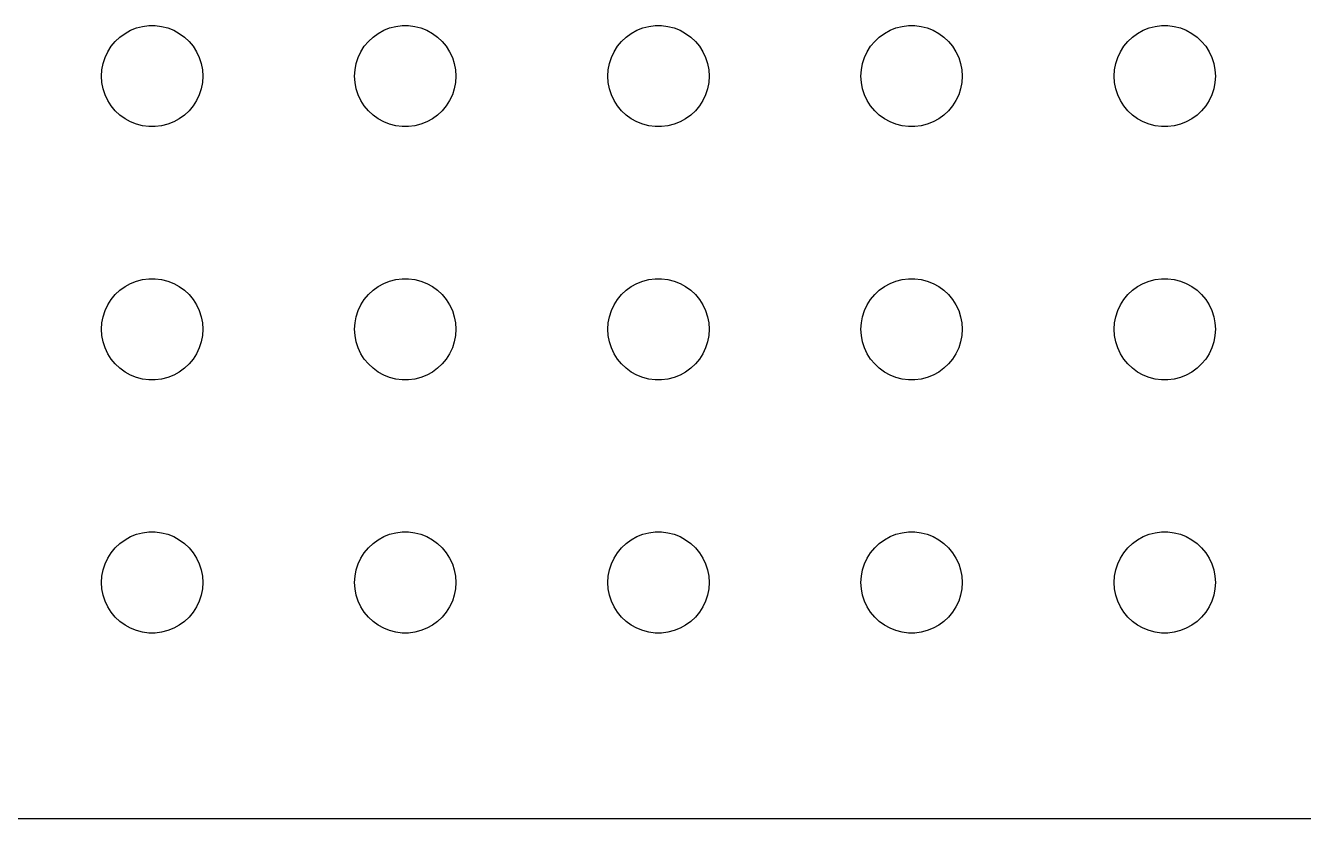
# Model space of a CAD drawing. Header units: metres. Extents: x -150 to 150, y -112 to 112.
# Drawn here: x -3.75 to 34.11, y -111.99 to -88.5 of the extents above; entities that cross this region are included whole.
import ezdxf

# ---------------------------------------------------------------- set-up
doc = ezdxf.new("R2010")
doc.units = ezdxf.units.M

msp = doc.modelspace()

# ---------------------------------------------------------------- linework, layer by layer
for p, q in [((-0.63866, -88.6428), (-0.46352, -88.5734)), ((-0.46352, -88.5734), (-0.28107, -88.5266)), ((-0.28107, -88.5266), (-0.09418, -88.503)), ((-0.09418, -88.503), (0.09418, -88.503)), ((0.09418, -88.503), (0.28107, -88.5266)), ((0.28107, -88.5266), (0.46352, -88.5734)), ((0.46352, -88.5734), (0.63866, -88.6428)), ((6.86133, -88.6428), (7.03647, -88.5734)), ((7.03647, -88.5734), (7.21892, -88.5266)), ((7.21892, -88.5266), (7.40581, -88.503)), ((7.40581, -88.503), (7.59418, -88.503)), ((7.59418, -88.503), (7.78107, -88.5266)), ((7.78107, -88.5266), (7.96352, -88.5734)), ((7.96352, -88.5734), (8.13866, -88.6428)), ((14.3613, -88.6428), (14.5365, -88.5734)), ((14.5365, -88.5734), (14.7189, -88.5266)), ((14.7189, -88.5266), (14.9058, -88.503)), ((14.9058, -88.503), (15.0942, -88.503)), ((15.0942, -88.503), (15.2811, -88.5266)), ((15.2811, -88.5266), (15.4635, -88.5734)), ((15.4635, -88.5734), (15.6387, -88.6428)), ((21.8613, -88.6428), (22.0365, -88.5734)), ((22.0365, -88.5734), (22.2189, -88.5266)), ((22.2189, -88.5266), (22.4058, -88.503)), ((22.4058, -88.503), (22.5942, -88.503)), ((22.5942, -88.503), (22.7811, -88.5266)), ((22.7811, -88.5266), (22.9635, -88.5734)), ((22.9635, -88.5734), (23.1387, -88.6428)), ((29.3613, -88.6428), (29.5365, -88.5734)), ((29.5365, -88.5734), (29.7189, -88.5266)), ((29.7189, -88.5266), (29.9058, -88.503)), ((29.9058, -88.503), (30.0942, -88.503)), ((30.0942, -88.503), (30.2811, -88.5266)), ((30.2811, -88.5266), (30.4635, -88.5734)), ((30.4635, -88.5734), (30.6387, -88.6428)), ((-1.09344, -88.9732), (-0.95613, -88.8442)), ((-0.95613, -88.8442), (-0.80373, -88.7335)), ((-0.80373, -88.7335), (-0.63866, -88.6428)), ((0.63866, -88.6428), (0.80373, -88.7335)), ((0.80373, -88.7335), (0.95613, -88.8442)), ((0.95613, -88.8442), (1.09344, -88.9732)), ((6.40654, -88.9732), (6.54385, -88.8442)), ((6.54385, -88.8442), (6.69626, -88.7335)), ((6.69626, -88.7335), (6.86133, -88.6428)), ((8.13866, -88.6428), (8.30373, -88.7335)), ((8.30373, -88.7335), (8.45613, -88.8442)), ((8.45613, -88.8442), (8.59344, -88.9732)), ((13.9065, -88.9732), (14.0439, -88.8442)), ((14.0439, -88.8442), (14.1963, -88.7335)), ((14.1963, -88.7335), (14.3613, -88.6428)), ((15.6387, -88.6428), (15.8037, -88.7335)), ((15.8037, -88.7335), (15.9561, -88.8442)), ((15.9561, -88.8442), (16.0934, -88.9732)), ((21.4065, -88.9732), (21.5439, -88.8442)), ((21.5439, -88.8442), (21.6963, -88.7335)), ((21.6963, -88.7335), (21.8613, -88.6428)), ((23.1387, -88.6428), (23.3037, -88.7335)), ((23.3037, -88.7335), (23.4561, -88.8442)), ((23.4561, -88.8442), (23.5934, -88.9732)), ((28.9065, -88.9732), (29.0439, -88.8442)), ((29.0439, -88.8442), (29.1963, -88.7335)), ((29.1963, -88.7335), (29.3613, -88.6428)), ((30.6387, -88.6428), (30.8037, -88.7335)), ((30.8037, -88.7335), (30.9561, -88.8442)), ((30.9561, -88.8442), (31.0934, -88.9732)), ((-1.39465, -89.4478), (-1.31445, -89.2774)), ((-1.31445, -89.2774), (-1.21352, -89.1183)), ((-1.21352, -89.1183), (-1.09344, -88.9732)), ((1.09344, -88.9732), (1.21352, -89.1183)), ((1.21352, -89.1183), (1.31445, -89.2774)), ((1.31445, -89.2774), (1.39465, -89.4478)), ((6.10533, -89.4478), (6.18553, -89.2774)), ((6.18553, -89.2774), (6.28647, -89.1183)), ((6.28647, -89.1183), (6.40654, -88.9732)), ((8.59344, -88.9732), (8.71352, -89.1183)), ((8.71352, -89.1183), (8.81445, -89.2774)), ((8.81445, -89.2774), (8.89465, -89.4478)), ((13.6053, -89.4478), (13.6855, -89.2774)), ((13.6855, -89.2774), (13.7865, -89.1183)), ((13.7865, -89.1183), (13.9065, -88.9732)), ((16.0934, -88.9732), (16.2135, -89.1183)), ((16.2135, -89.1183), (16.3145, -89.2774)), ((16.3145, -89.2774), (16.3947, -89.4478)), ((21.1053, -89.4478), (21.1855, -89.2774)), ((21.1855, -89.2774), (21.2865, -89.1183)), ((21.2865, -89.1183), (21.4065, -88.9732)), ((23.5934, -88.9732), (23.7135, -89.1183)), ((23.7135, -89.1183), (23.8145, -89.2774)), ((23.8145, -89.2774), (23.8947, -89.4478)), ((28.6053, -89.4478), (28.6855, -89.2774)), ((28.6855, -89.2774), (28.7865, -89.1183)), ((28.7865, -89.1183), (28.9065, -88.9732)), ((31.0934, -88.9732), (31.2135, -89.1183)), ((31.2135, -89.1183), (31.3145, -89.2774)), ((31.3145, -89.2774), (31.3947, -89.4478)), ((-1.48816, -89.812), (-1.45287, -89.627)), ((-1.45287, -89.627), (-1.39465, -89.4478)), ((1.39465, -89.4478), (1.45287, -89.627)), ((1.45287, -89.627), (1.48816, -89.812)), ((6.01183, -89.812), (6.04712, -89.627)), ((6.04712, -89.627), (6.10533, -89.4478)), ((8.89465, -89.4478), (8.95287, -89.627)), ((8.95287, -89.627), (8.98816, -89.812)), ((13.5118, -89.812), (13.5471, -89.627)), ((13.5471, -89.627), (13.6053, -89.4478)), ((16.3947, -89.4478), (16.4529, -89.627)), ((16.4529, -89.627), (16.4882, -89.812)), ((21.0118, -89.812), (21.0471, -89.627)), ((21.0471, -89.627), (21.1053, -89.4478)), ((23.8947, -89.4478), (23.9529, -89.627)), ((23.9529, -89.627), (23.9882, -89.812)), ((28.5118, -89.812), (28.5471, -89.627)), ((28.5471, -89.627), (28.6053, -89.4478)), ((31.3947, -89.4478), (31.4529, -89.627)), ((31.4529, -89.627), (31.4882, -89.812)), ((-1.5, -90), (-1.48816, -89.812)), ((-1.48816, -90.188), (-1.5, -90)), ((1.48816, -89.812), (1.5, -90)), ((1.5, -90), (1.48816, -90.188)), ((6, -90), (6.01183, -89.812)), ((6.01183, -90.188), (6, -90)), ((8.98816, -89.812), (9, -90)), ((9, -90), (8.98816, -90.188)), ((13.5, -90), (13.5118, -89.812)), ((13.5118, -90.188), (13.5, -90)), ((16.4882, -89.812), (16.5, -90)), ((16.5, -90), (16.4882, -90.188)), ((21, -90), (21.0118, -89.812)), ((21.0118, -90.188), (21, -90)), ((23.9882, -89.812), (24, -90)), ((24, -90), (23.9882, -90.188)), ((28.5, -90), (28.5118, -89.812)), ((28.5118, -90.188), (28.5, -90)), ((31.4882, -89.812), (31.5, -90)), ((31.5, -90), (31.4882, -90.188)), ((-1.45287, -90.373), (-1.48816, -90.188)), ((-1.39465, -90.5522), (-1.45287, -90.373)), ((1.45287, -90.373), (1.39465, -90.5522)), ((1.48816, -90.188), (1.45287, -90.373)), ((6.04712, -90.373), (6.01183, -90.188)), ((6.10533, -90.5522), (6.04712, -90.373)), ((8.95287, -90.373), (8.89465, -90.5522)), ((8.98816, -90.188), (8.95287, -90.373)), ((13.5471, -90.373), (13.5118, -90.188)), ((13.6053, -90.5522), (13.5471, -90.373)), ((16.4529, -90.373), (16.3947, -90.5522)), ((16.4882, -90.188), (16.4529, -90.373)), ((21.0471, -90.373), (21.0118, -90.188)), ((21.1053, -90.5522), (21.0471, -90.373)), ((23.9529, -90.373), (23.8947, -90.5522)), ((23.9882, -90.188), (23.9529, -90.373)), ((28.5471, -90.373), (28.5118, -90.188)), ((28.6053, -90.5522), (28.5471, -90.373)), ((31.4529, -90.373), (31.3947, -90.5522)), ((31.4882, -90.188), (31.4529, -90.373)), ((-1.31445, -90.7226), (-1.39465, -90.5522)), ((-1.21352, -90.8817), (-1.31445, -90.7226)), ((1.31445, -90.7226), (1.21352, -90.8817)), ((1.39465, -90.5522), (1.31445, -90.7226)), ((6.18553, -90.7226), (6.10533, -90.5522)), ((6.28647, -90.8817), (6.18553, -90.7226)), ((8.81445, -90.7226), (8.71352, -90.8817)), ((8.89465, -90.5522), (8.81445, -90.7226)), ((13.6855, -90.7226), (13.6053, -90.5522)), ((13.7865, -90.8817), (13.6855, -90.7226)), ((16.3145, -90.7226), (16.2135, -90.8817)), ((16.3947, -90.5522), (16.3145, -90.7226)), ((21.1855, -90.7226), (21.1053, -90.5522)), ((21.2865, -90.8817), (21.1855, -90.7226)), ((23.8145, -90.7226), (23.7135, -90.8817)), ((23.8947, -90.5522), (23.8145, -90.7226)), ((28.6855, -90.7226), (28.6053, -90.5522)), ((28.7865, -90.8817), (28.6855, -90.7226)), ((31.3145, -90.7226), (31.2135, -90.8817)), ((31.3947, -90.5522), (31.3145, -90.7226)), ((-1.09344, -91.0268), (-1.21352, -90.8817)), ((-0.95613, -91.1558), (-1.09344, -91.0268)), ((-0.80373, -91.2665), (-0.95613, -91.1558)), ((0.95613, -91.1558), (0.80373, -91.2665)), ((1.09344, -91.0268), (0.95613, -91.1558)), ((1.21352, -90.8817), (1.09344, -91.0268)), ((6.40654, -91.0268), (6.28647, -90.8817)), ((6.54385, -91.1558), (6.40654, -91.0268)), ((6.69626, -91.2665), (6.54385, -91.1558)), ((8.45613, -91.1558), (8.30373, -91.2665)), ((8.59344, -91.0268), (8.45613, -91.1558)), ((8.71352, -90.8817), (8.59344, -91.0268)), ((13.9065, -91.0268), (13.7865, -90.8817)), ((14.0439, -91.1558), (13.9065, -91.0268)), ((14.1963, -91.2665), (14.0439, -91.1558)), ((15.9561, -91.1558), (15.8037, -91.2665)), ((16.0934, -91.0268), (15.9561, -91.1558)), ((16.2135, -90.8817), (16.0934, -91.0268)), ((21.4065, -91.0268), (21.2865, -90.8817)), ((21.5439, -91.1558), (21.4065, -91.0268)), ((21.6963, -91.2665), (21.5439, -91.1558)), ((23.4561, -91.1558), (23.3037, -91.2665)), ((23.5934, -91.0268), (23.4561, -91.1558)), ((23.7135, -90.8817), (23.5934, -91.0268)), ((28.9065, -91.0268), (28.7865, -90.8817)), ((29.0439, -91.1558), (28.9065, -91.0268)), ((29.1963, -91.2665), (29.0439, -91.1558)), ((30.9561, -91.1558), (30.8037, -91.2665)), ((31.0934, -91.0268), (30.9561, -91.1558)), ((31.2135, -90.8817), (31.0934, -91.0268)), ((-0.63866, -91.3572), (-0.80373, -91.2665)), ((-0.46352, -91.4266), (-0.63866, -91.3572)), ((-0.28107, -91.4734), (-0.46352, -91.4266)), ((-0.09418, -91.497), (-0.28107, -91.4734)), ((0.09418, -91.497), (-0.09418, -91.497)), ((0.28107, -91.4734), (0.09418, -91.497)), ((0.46352, -91.4266), (0.28107, -91.4734)), ((0.63866, -91.3572), (0.46352, -91.4266)), ((0.80373, -91.2665), (0.63866, -91.3572)), ((6.86133, -91.3572), (6.69626, -91.2665)), ((7.03647, -91.4266), (6.86133, -91.3572)), ((7.21892, -91.4734), (7.03647, -91.4266)), ((7.40581, -91.497), (7.21892, -91.4734)), ((7.59418, -91.497), (7.40581, -91.497)), ((7.78107, -91.4734), (7.59418, -91.497)), ((7.96352, -91.4266), (7.78107, -91.4734)), ((8.13866, -91.3572), (7.96352, -91.4266)), ((8.30373, -91.2665), (8.13866, -91.3572)), ((14.3613, -91.3572), (14.1963, -91.2665)), ((14.5365, -91.4266), (14.3613, -91.3572)), ((14.7189, -91.4734), (14.5365, -91.4266)), ((14.9058, -91.497), (14.7189, -91.4734)), ((15.0942, -91.497), (14.9058, -91.497)), ((15.2811, -91.4734), (15.0942, -91.497)), ((15.4635, -91.4266), (15.2811, -91.4734)), ((15.6387, -91.3572), (15.4635, -91.4266)), ((15.8037, -91.2665), (15.6387, -91.3572)), ((21.8613, -91.3572), (21.6963, -91.2665)), ((22.0365, -91.4266), (21.8613, -91.3572)), ((22.2189, -91.4734), (22.0365, -91.4266)), ((22.4058, -91.497), (22.2189, -91.4734)), ((22.5942, -91.497), (22.4058, -91.497)), ((22.7811, -91.4734), (22.5942, -91.497)), ((22.9635, -91.4266), (22.7811, -91.4734)), ((23.1387, -91.3572), (22.9635, -91.4266)), ((23.3037, -91.2665), (23.1387, -91.3572)), ((29.3613, -91.3572), (29.1963, -91.2665)), ((29.5365, -91.4266), (29.3613, -91.3572)), ((29.7189, -91.4734), (29.5365, -91.4266)), ((29.9058, -91.497), (29.7189, -91.4734)), ((30.0942, -91.497), (29.9058, -91.497)), ((30.2811, -91.4734), (30.0942, -91.497)), ((30.4635, -91.4266), (30.2811, -91.4734)), ((30.6387, -91.3572), (30.4635, -91.4266)), ((30.8037, -91.2665), (30.6387, -91.3572)), ((-0.80373, -96.2335), (-0.63866, -96.1428)), ((-0.63866, -96.1428), (-0.46352, -96.0734)), ((-0.46352, -96.0734), (-0.28107, -96.0266)), ((-0.28107, -96.0266), (-0.09418, -96.003)), ((-0.09418, -96.003), (0.09418, -96.003)), ((0.09418, -96.003), (0.28107, -96.0266)), ((0.28107, -96.0266), (0.46352, -96.0734)), ((0.46352, -96.0734), (0.63866, -96.1428)), ((0.63866, -96.1428), (0.80373, -96.2335)), ((6.69626, -96.2335), (6.86133, -96.1428)), ((6.86133, -96.1428), (7.03647, -96.0734)), ((7.03647, -96.0734), (7.21892, -96.0266)), ((7.21892, -96.0266), (7.40581, -96.003)), ((7.40581, -96.003), (7.59418, -96.003)), ((7.59418, -96.003), (7.78107, -96.0266)), ((7.78107, -96.0266), (7.96352, -96.0734)), ((7.96352, -96.0734), (8.13866, -96.1428)), ((8.13866, -96.1428), (8.30373, -96.2335)), ((14.1963, -96.2335), (14.3613, -96.1428)), ((14.3613, -96.1428), (14.5365, -96.0734)), ((14.5365, -96.0734), (14.7189, -96.0266)), ((14.7189, -96.0266), (14.9058, -96.003)), ((14.9058, -96.003), (15.0942, -96.003)), ((15.0942, -96.003), (15.2811, -96.0266)), ((15.2811, -96.0266), (15.4635, -96.0734)), ((15.4635, -96.0734), (15.6387, -96.1428)), ((15.6387, -96.1428), (15.8037, -96.2335)), ((21.6963, -96.2335), (21.8613, -96.1428)), ((21.8613, -96.1428), (22.0365, -96.0734)), ((22.0365, -96.0734), (22.2189, -96.0266)), ((22.2189, -96.0266), (22.4058, -96.003)), ((22.4058, -96.003), (22.5942, -96.003)), ((22.5942, -96.003), (22.7811, -96.0266)), ((22.7811, -96.0266), (22.9635, -96.0734)), ((22.9635, -96.0734), (23.1387, -96.1428)), ((23.1387, -96.1428), (23.3037, -96.2335)), ((29.1963, -96.2335), (29.3613, -96.1428)), ((29.3613, -96.1428), (29.5365, -96.0734)), ((29.5365, -96.0734), (29.7189, -96.0266)), ((29.7189, -96.0266), (29.9058, -96.003)), ((29.9058, -96.003), (30.0942, -96.003)), ((30.0942, -96.003), (30.2811, -96.0266)), ((30.2811, -96.0266), (30.4635, -96.0734)), ((30.4635, -96.0734), (30.6387, -96.1428)), ((30.6387, -96.1428), (30.8037, -96.2335)), ((-1.21352, -96.6183), (-1.09344, -96.4732)), ((-1.09344, -96.4732), (-0.95613, -96.3442)), ((-0.95613, -96.3442), (-0.80373, -96.2335)), ((0.80373, -96.2335), (0.95613, -96.3442)), ((0.95613, -96.3442), (1.09344, -96.4732)), ((1.09344, -96.4732), (1.21352, -96.6183)), ((6.28647, -96.6183), (6.40654, -96.4732)), ((6.40654, -96.4732), (6.54385, -96.3442)), ((6.54385, -96.3442), (6.69626, -96.2335)), ((8.30373, -96.2335), (8.45613, -96.3442)), ((8.45613, -96.3442), (8.59344, -96.4732)), ((8.59344, -96.4732), (8.71352, -96.6183)), ((13.7865, -96.6183), (13.9065, -96.4732)), ((13.9065, -96.4732), (14.0439, -96.3442)), ((14.0439, -96.3442), (14.1963, -96.2335)), ((15.8037, -96.2335), (15.9561, -96.3442)), ((15.9561, -96.3442), (16.0934, -96.4732)), ((16.0934, -96.4732), (16.2135, -96.6183)), ((21.2865, -96.6183), (21.4065, -96.4732)), ((21.4065, -96.4732), (21.5439, -96.3442)), ((21.5439, -96.3442), (21.6963, -96.2335)), ((23.3037, -96.2335), (23.4561, -96.3442)), ((23.4561, -96.3442), (23.5934, -96.4732)), ((23.5934, -96.4732), (23.7135, -96.6183)), ((28.7865, -96.6183), (28.9065, -96.4732)), ((28.9065, -96.4732), (29.0439, -96.3442)), ((29.0439, -96.3442), (29.1963, -96.2335)), ((30.8037, -96.2335), (30.9561, -96.3442)), ((30.9561, -96.3442), (31.0934, -96.4732)), ((31.0934, -96.4732), (31.2135, -96.6183)), ((-1.39465, -96.9478), (-1.31445, -96.7774)), ((-1.31445, -96.7774), (-1.21352, -96.6183)), ((1.21352, -96.6183), (1.31445, -96.7774)), ((1.31445, -96.7774), (1.39465, -96.9478)), ((6.10533, -96.9478), (6.18553, -96.7774)), ((6.18553, -96.7774), (6.28647, -96.6183)), ((8.71352, -96.6183), (8.81445, -96.7774)), ((8.81445, -96.7774), (8.89465, -96.9478)), ((13.6053, -96.9478), (13.6855, -96.7774)), ((13.6855, -96.7774), (13.7865, -96.6183)), ((16.2135, -96.6183), (16.3145, -96.7774)), ((16.3145, -96.7774), (16.3947, -96.9478)), ((21.1053, -96.9478), (21.1855, -96.7774)), ((21.1855, -96.7774), (21.2865, -96.6183)), ((23.7135, -96.6183), (23.8145, -96.7774)), ((23.8145, -96.7774), (23.8947, -96.9478)), ((28.6053, -96.9478), (28.6855, -96.7774)), ((28.6855, -96.7774), (28.7865, -96.6183)), ((31.2135, -96.6183), (31.3145, -96.7774)), ((31.3145, -96.7774), (31.3947, -96.9478)), ((-1.48816, -97.312), (-1.45287, -97.127)), ((-1.45287, -97.127), (-1.39465, -96.9478)), ((1.39465, -96.9478), (1.45287, -97.127)), ((1.45287, -97.127), (1.48816, -97.312)), ((6.01183, -97.312), (6.04712, -97.127)), ((6.04712, -97.127), (6.10533, -96.9478)), ((8.89465, -96.9478), (8.95287, -97.127)), ((8.95287, -97.127), (8.98816, -97.312)), ((13.5118, -97.312), (13.5471, -97.127)), ((13.5471, -97.127), (13.6053, -96.9478)), ((16.3947, -96.9478), (16.4529, -97.127)), ((16.4529, -97.127), (16.4882, -97.312)), ((21.0118, -97.312), (21.0471, -97.127)), ((21.0471, -97.127), (21.1053, -96.9478)), ((23.8947, -96.9478), (23.9529, -97.127)), ((23.9529, -97.127), (23.9882, -97.312)), ((28.5118, -97.312), (28.5471, -97.127)), ((28.5471, -97.127), (28.6053, -96.9478)), ((31.3947, -96.9478), (31.4529, -97.127)), ((31.4529, -97.127), (31.4882, -97.312)), ((-1.5, -97.5), (-1.48816, -97.312)), ((-1.48816, -97.688), (-1.5, -97.5)), ((1.48816, -97.312), (1.5, -97.5)), ((1.5, -97.5), (1.48816, -97.688)), ((6, -97.5), (6.01183, -97.312)), ((6.01183, -97.688), (6, -97.5)), ((8.98816, -97.312), (9, -97.5)), ((9, -97.5), (8.98816, -97.688)), ((13.5, -97.5), (13.5118, -97.312)), ((13.5118, -97.688), (13.5, -97.5)), ((16.4882, -97.312), (16.5, -97.5)), ((16.5, -97.5), (16.4882, -97.688)), ((21, -97.5), (21.0118, -97.312)), ((21.0118, -97.688), (21, -97.5)), ((23.9882, -97.312), (24, -97.5)), ((24, -97.5), (23.9882, -97.688)), ((28.5, -97.5), (28.5118, -97.312)), ((28.5118, -97.688), (28.5, -97.5)), ((31.4882, -97.312), (31.5, -97.5)), ((31.5, -97.5), (31.4882, -97.688)), ((-1.45287, -97.873), (-1.48816, -97.688)), ((-1.39465, -98.0522), (-1.45287, -97.873)), ((-1.31445, -98.2226), (-1.39465, -98.0522)), ((1.39465, -98.0522), (1.31445, -98.2226)), ((1.45287, -97.873), (1.39465, -98.0522)), ((1.48816, -97.688), (1.45287, -97.873)), ((6.04712, -97.873), (6.01183, -97.688)), ((6.10533, -98.0522), (6.04712, -97.873)), ((6.18553, -98.2226), (6.10533, -98.0522)), ((8.89465, -98.0522), (8.81445, -98.2226)), ((8.95287, -97.873), (8.89465, -98.0522)), ((8.98816, -97.688), (8.95287, -97.873)), ((13.5471, -97.873), (13.5118, -97.688)), ((13.6053, -98.0522), (13.5471, -97.873)), ((13.6855, -98.2226), (13.6053, -98.0522)), ((16.3947, -98.0522), (16.3145, -98.2226)), ((16.4529, -97.873), (16.3947, -98.0522)), ((16.4882, -97.688), (16.4529, -97.873)), ((21.0471, -97.873), (21.0118, -97.688)), ((21.1053, -98.0522), (21.0471, -97.873)), ((21.1855, -98.2226), (21.1053, -98.0522)), ((23.8947, -98.0522), (23.8145, -98.2226)), ((23.9529, -97.873), (23.8947, -98.0522)), ((23.9882, -97.688), (23.9529, -97.873)), ((28.5471, -97.873), (28.5118, -97.688)), ((28.6053, -98.0522), (28.5471, -97.873)), ((28.6855, -98.2226), (28.6053, -98.0522)), ((31.3947, -98.0522), (31.3145, -98.2226)), ((31.4529, -97.873), (31.3947, -98.0522)), ((31.4882, -97.688), (31.4529, -97.873)), ((-1.21352, -98.3817), (-1.31445, -98.2226)), ((-1.09344, -98.5268), (-1.21352, -98.3817)), ((1.21352, -98.3817), (1.09344, -98.5268)), ((1.31445, -98.2226), (1.21352, -98.3817)), ((6.28647, -98.3817), (6.18553, -98.2226)), ((6.40654, -98.5268), (6.28647, -98.3817)), ((8.71352, -98.3817), (8.59344, -98.5268)), ((8.81445, -98.2226), (8.71352, -98.3817)), ((13.7865, -98.3817), (13.6855, -98.2226)), ((13.9065, -98.5268), (13.7865, -98.3817)), ((16.2135, -98.3817), (16.0934, -98.5268)), ((16.3145, -98.2226), (16.2135, -98.3817)), ((21.2865, -98.3817), (21.1855, -98.2226)), ((21.4065, -98.5268), (21.2865, -98.3817)), ((23.7135, -98.3817), (23.5934, -98.5268)), ((23.8145, -98.2226), (23.7135, -98.3817)), ((28.7865, -98.3817), (28.6855, -98.2226)), ((28.9065, -98.5268), (28.7865, -98.3817)), ((31.2135, -98.3817), (31.0934, -98.5268)), ((31.3145, -98.2226), (31.2135, -98.3817)), ((-0.95613, -98.6558), (-1.09344, -98.5268)), ((-0.80373, -98.7665), (-0.95613, -98.6558)), ((-0.63866, -98.8572), (-0.80373, -98.7665)), ((0.80373, -98.7665), (0.63866, -98.8572)), ((0.95613, -98.6558), (0.80373, -98.7665)), ((1.09344, -98.5268), (0.95613, -98.6558)), ((6.54385, -98.6558), (6.40654, -98.5268)), ((6.69626, -98.7665), (6.54385, -98.6558)), ((6.86133, -98.8572), (6.69626, -98.7665)), ((8.30373, -98.7665), (8.13866, -98.8572)), ((8.45613, -98.6558), (8.30373, -98.7665)), ((8.59344, -98.5268), (8.45613, -98.6558)), ((14.0439, -98.6558), (13.9065, -98.5268)), ((14.1963, -98.7665), (14.0439, -98.6558)), ((14.3613, -98.8572), (14.1963, -98.7665)), ((15.8037, -98.7665), (15.6387, -98.8572)), ((15.9561, -98.6558), (15.8037, -98.7665)), ((16.0934, -98.5268), (15.9561, -98.6558)), ((21.5439, -98.6558), (21.4065, -98.5268)), ((21.6963, -98.7665), (21.5439, -98.6558)), ((21.8613, -98.8572), (21.6963, -98.7665)), ((23.3037, -98.7665), (23.1387, -98.8572)), ((23.4561, -98.6558), (23.3037, -98.7665)), ((23.5934, -98.5268), (23.4561, -98.6558)), ((29.0439, -98.6558), (28.9065, -98.5268)), ((29.1963, -98.7665), (29.0439, -98.6558)), ((29.3613, -98.8572), (29.1963, -98.7665)), ((30.8037, -98.7665), (30.6387, -98.8572)), ((30.9561, -98.6558), (30.8037, -98.7665)), ((31.0934, -98.5268), (30.9561, -98.6558)), ((-0.46352, -98.9266), (-0.63866, -98.8572)), ((-0.28107, -98.9734), (-0.46352, -98.9266)), ((-0.09418, -98.997), (-0.28107, -98.9734)), ((0.09418, -98.997), (-0.09418, -98.997)), ((0.28107, -98.9734), (0.09418, -98.997)), ((0.46352, -98.9266), (0.28107, -98.9734)), ((0.63866, -98.8572), (0.46352, -98.9266)), ((7.03647, -98.9266), (6.86133, -98.8572)), ((7.21892, -98.9734), (7.03647, -98.9266)), ((7.40581, -98.997), (7.21892, -98.9734)), ((7.59418, -98.997), (7.40581, -98.997)), ((7.78107, -98.9734), (7.59418, -98.997)), ((7.96352, -98.9266), (7.78107, -98.9734)), ((8.13866, -98.8572), (7.96352, -98.9266)), ((14.5365, -98.9266), (14.3613, -98.8572)), ((14.7189, -98.9734), (14.5365, -98.9266)), ((14.9058, -98.997), (14.7189, -98.9734)), ((15.0942, -98.997), (14.9058, -98.997)), ((15.2811, -98.9734), (15.0942, -98.997)), ((15.4635, -98.9266), (15.2811, -98.9734)), ((15.6387, -98.8572), (15.4635, -98.9266)), ((22.0365, -98.9266), (21.8613, -98.8572)), ((22.2189, -98.9734), (22.0365, -98.9266)), ((22.4058, -98.997), (22.2189, -98.9734)), ((22.5942, -98.997), (22.4058, -98.997)), ((22.7811, -98.9734), (22.5942, -98.997)), ((22.9635, -98.9266), (22.7811, -98.9734)), ((23.1387, -98.8572), (22.9635, -98.9266)), ((29.5365, -98.9266), (29.3613, -98.8572)), ((29.7189, -98.9734), (29.5365, -98.9266)), ((29.9058, -98.997), (29.7189, -98.9734)), ((30.0942, -98.997), (29.9058, -98.997)), ((30.2811, -98.9734), (30.0942, -98.997)), ((30.4635, -98.9266), (30.2811, -98.9734)), ((30.6387, -98.8572), (30.4635, -98.9266)), ((-0.80373, -103.734), (-0.63866, -103.643)), ((-0.63866, -103.643), (-0.46352, -103.573)), ((-0.46352, -103.573), (-0.28107, -103.527)), ((-0.28107, -103.527), (-0.09418, -103.503)), ((-0.09418, -103.503), (0.09418, -103.503)), ((0.09418, -103.503), (0.28107, -103.527)), ((0.28107, -103.527), (0.46352, -103.573)), ((0.46352, -103.573), (0.63866, -103.643)), ((0.63866, -103.643), (0.80373, -103.734)), ((6.69626, -103.734), (6.86133, -103.643)), ((6.86133, -103.643), (7.03647, -103.573)), ((7.03647, -103.573), (7.21892, -103.527)), ((7.21892, -103.527), (7.40581, -103.503)), ((7.40581, -103.503), (7.59418, -103.503)), ((7.59418, -103.503), (7.78107, -103.527)), ((7.78107, -103.527), (7.96352, -103.573)), ((7.96352, -103.573), (8.13866, -103.643)), ((8.13866, -103.643), (8.30373, -103.734)), ((14.1963, -103.734), (14.3613, -103.643)), ((14.3613, -103.643), (14.5365, -103.573)), ((14.5365, -103.573), (14.7189, -103.527)), ((14.7189, -103.527), (14.9058, -103.503)), ((14.9058, -103.503), (15.0942, -103.503)), ((15.0942, -103.503), (15.2811, -103.527)), ((15.2811, -103.527), (15.4635, -103.573)), ((15.4635, -103.573), (15.6387, -103.643)), ((15.6387, -103.643), (15.8037, -103.734)), ((21.6963, -103.734), (21.8613, -103.643)), ((21.8613, -103.643), (22.0365, -103.573)), ((22.0365, -103.573), (22.2189, -103.527)), ((22.2189, -103.527), (22.4058, -103.503)), ((22.4058, -103.503), (22.5942, -103.503)), ((22.5942, -103.503), (22.7811, -103.527)), ((22.7811, -103.527), (22.9635, -103.573)), ((22.9635, -103.573), (23.1387, -103.643)), ((23.1387, -103.643), (23.3037, -103.734)), ((29.1963, -103.734), (29.3613, -103.643)), ((29.3613, -103.643), (29.5365, -103.573)), ((29.5365, -103.573), (29.7189, -103.527)), ((29.7189, -103.527), (29.9058, -103.503)), ((29.9058, -103.503), (30.0942, -103.503)), ((30.0942, -103.503), (30.2811, -103.527)), ((30.2811, -103.527), (30.4635, -103.573)), ((30.4635, -103.573), (30.6387, -103.643)), ((30.6387, -103.643), (30.8037, -103.734)), ((-1.21352, -104.118), (-1.09344, -103.973)), ((-1.09344, -103.973), (-0.95613, -103.844)), ((-0.95613, -103.844), (-0.80373, -103.734)), ((0.80373, -103.734), (0.95613, -103.844)), ((0.95613, -103.844), (1.09344, -103.973)), ((1.09344, -103.973), (1.21352, -104.118)), ((6.28647, -104.118), (6.40654, -103.973)), ((6.40654, -103.973), (6.54385, -103.844)), ((6.54385, -103.844), (6.69626, -103.734)), ((8.30373, -103.734), (8.45613, -103.844)), ((8.45613, -103.844), (8.59344, -103.973)), ((8.59344, -103.973), (8.71352, -104.118)), ((13.7865, -104.118), (13.9065, -103.973)), ((13.9065, -103.973), (14.0439, -103.844)), ((14.0439, -103.844), (14.1963, -103.734)), ((15.8037, -103.734), (15.9561, -103.844)), ((15.9561, -103.844), (16.0934, -103.973)), ((16.0934, -103.973), (16.2135, -104.118)), ((21.2865, -104.118), (21.4065, -103.973)), ((21.4065, -103.973), (21.5439, -103.844)), ((21.5439, -103.844), (21.6963, -103.734)), ((23.3037, -103.734), (23.4561, -103.844)), ((23.4561, -103.844), (23.5934, -103.973)), ((23.5934, -103.973), (23.7135, -104.118)), ((28.7865, -104.118), (28.9065, -103.973)), ((28.9065, -103.973), (29.0439, -103.844)), ((29.0439, -103.844), (29.1963, -103.734)), ((30.8037, -103.734), (30.9561, -103.844)), ((30.9561, -103.844), (31.0934, -103.973)), ((31.0934, -103.973), (31.2135, -104.118)), ((-1.45287, -104.627), (-1.39465, -104.448)), ((-1.39465, -104.448), (-1.31445, -104.277)), ((-1.31445, -104.277), (-1.21352, -104.118)), ((1.21352, -104.118), (1.31445, -104.277)), ((1.31445, -104.277), (1.39465, -104.448)), ((1.39465, -104.448), (1.45287, -104.627)), ((6.04712, -104.627), (6.10533, -104.448)), ((6.10533, -104.448), (6.18553, -104.277)), ((6.18553, -104.277), (6.28647, -104.118)), ((8.71352, -104.118), (8.81445, -104.277)), ((8.81445, -104.277), (8.89465, -104.448)), ((8.89465, -104.448), (8.95287, -104.627)), ((13.5471, -104.627), (13.6053, -104.448)), ((13.6053, -104.448), (13.6855, -104.277)), ((13.6855, -104.277), (13.7865, -104.118)), ((16.2135, -104.118), (16.3145, -104.277)), ((16.3145, -104.277), (16.3947, -104.448)), ((16.3947, -104.448), (16.4529, -104.627)), ((21.0471, -104.627), (21.1053, -104.448)), ((21.1053, -104.448), (21.1855, -104.277)), ((21.1855, -104.277), (21.2865, -104.118)), ((23.7135, -104.118), (23.8145, -104.277)), ((23.8145, -104.277), (23.8947, -104.448)), ((23.8947, -104.448), (23.9529, -104.627)), ((28.5471, -104.627), (28.6053, -104.448)), ((28.6053, -104.448), (28.6855, -104.277)), ((28.6855, -104.277), (28.7865, -104.118)), ((31.2135, -104.118), (31.3145, -104.277)), ((31.3145, -104.277), (31.3947, -104.448)), ((31.3947, -104.448), (31.4529, -104.627)), ((-1.5, -105), (-1.48816, -104.812)), ((-1.48816, -104.812), (-1.45287, -104.627)), ((1.45287, -104.627), (1.48816, -104.812)), ((1.48816, -104.812), (1.5, -105)), ((6, -105), (6.01183, -104.812)), ((6.01183, -104.812), (6.04712, -104.627)), ((8.95287, -104.627), (8.98816, -104.812)), ((8.98816, -104.812), (9, -105)), ((13.5, -105), (13.5118, -104.812)), ((13.5118, -104.812), (13.5471, -104.627)), ((16.4529, -104.627), (16.4882, -104.812)), ((16.4882, -104.812), (16.5, -105)), ((21, -105), (21.0118, -104.812)), ((21.0118, -104.812), (21.0471, -104.627)), ((23.9529, -104.627), (23.9882, -104.812)), ((23.9882, -104.812), (24, -105)), ((28.5, -105), (28.5118, -104.812)), ((28.5118, -104.812), (28.5471, -104.627)), ((31.4529, -104.627), (31.4882, -104.812)), ((31.4882, -104.812), (31.5, -105)), ((-1.48816, -105.188), (-1.5, -105)), ((-1.45287, -105.373), (-1.48816, -105.188)), ((1.48816, -105.188), (1.45287, -105.373)), ((1.5, -105), (1.48816, -105.188)), ((6.01183, -105.188), (6, -105)), ((6.04712, -105.373), (6.01183, -105.188)), ((8.98816, -105.188), (8.95287, -105.373)), ((9, -105), (8.98816, -105.188)), ((13.5118, -105.188), (13.5, -105)), ((13.5471, -105.373), (13.5118, -105.188)), ((16.4882, -105.188), (16.4529, -105.373)), ((16.5, -105), (16.4882, -105.188)), ((21.0118, -105.188), (21, -105)), ((21.0471, -105.373), (21.0118, -105.188)), ((23.9882, -105.188), (23.9529, -105.373)), ((24, -105), (23.9882, -105.188)), ((28.5118, -105.188), (28.5, -105)), ((28.5471, -105.373), (28.5118, -105.188)), ((31.4882, -105.188), (31.4529, -105.373)), ((31.5, -105), (31.4882, -105.188)), ((-1.39465, -105.552), (-1.45287, -105.373)), ((-1.31445, -105.723), (-1.39465, -105.552)), ((1.39465, -105.552), (1.31445, -105.723)), ((1.45287, -105.373), (1.39465, -105.552)), ((6.10533, -105.552), (6.04712, -105.373)), ((6.18553, -105.723), (6.10533, -105.552)), ((8.89465, -105.552), (8.81445, -105.723)), ((8.95287, -105.373), (8.89465, -105.552)), ((13.6053, -105.552), (13.5471, -105.373)), ((13.6855, -105.723), (13.6053, -105.552)), ((16.3947, -105.552), (16.3145, -105.723)), ((16.4529, -105.373), (16.3947, -105.552)), ((21.1053, -105.552), (21.0471, -105.373)), ((21.1855, -105.723), (21.1053, -105.552)), ((23.8947, -105.552), (23.8145, -105.723)), ((23.9529, -105.373), (23.8947, -105.552)), ((28.6053, -105.552), (28.5471, -105.373)), ((28.6855, -105.723), (28.6053, -105.552)), ((31.3947, -105.552), (31.3145, -105.723)), ((31.4529, -105.373), (31.3947, -105.552)), ((-1.21352, -105.882), (-1.31445, -105.723)), ((-1.09344, -106.027), (-1.21352, -105.882)), ((1.21352, -105.882), (1.09344, -106.027)), ((1.31445, -105.723), (1.21352, -105.882)), ((6.28647, -105.882), (6.18553, -105.723)), ((6.40654, -106.027), (6.28647, -105.882)), ((8.71352, -105.882), (8.59344, -106.027)), ((8.81445, -105.723), (8.71352, -105.882)), ((13.7865, -105.882), (13.6855, -105.723)), ((13.9065, -106.027), (13.7865, -105.882)), ((16.2135, -105.882), (16.0934, -106.027)), ((16.3145, -105.723), (16.2135, -105.882)), ((21.2865, -105.882), (21.1855, -105.723)), ((21.4065, -106.027), (21.2865, -105.882)), ((23.7135, -105.882), (23.5934, -106.027)), ((23.8145, -105.723), (23.7135, -105.882)), ((28.7865, -105.882), (28.6855, -105.723)), ((28.9065, -106.027), (28.7865, -105.882)), ((31.2135, -105.882), (31.0934, -106.027)), ((31.3145, -105.723), (31.2135, -105.882)), ((-0.95613, -106.156), (-1.09344, -106.027)), ((-0.80373, -106.266), (-0.95613, -106.156)), ((-0.63866, -106.357), (-0.80373, -106.266)), ((-0.46352, -106.427), (-0.63866, -106.357)), ((0.63866, -106.357), (0.46352, -106.427)), ((0.80373, -106.266), (0.63866, -106.357)), ((0.95613, -106.156), (0.80373, -106.266)), ((1.09344, -106.027), (0.95613, -106.156)), ((6.54385, -106.156), (6.40654, -106.027)), ((6.69626, -106.266), (6.54385, -106.156)), ((6.86133, -106.357), (6.69626, -106.266)), ((7.03647, -106.427), (6.86133, -106.357)), ((8.13866, -106.357), (7.96352, -106.427)), ((8.30373, -106.266), (8.13866, -106.357)), ((8.45613, -106.156), (8.30373, -106.266)), ((8.59344, -106.027), (8.45613, -106.156)), ((14.0439, -106.156), (13.9065, -106.027)), ((14.1963, -106.266), (14.0439, -106.156)), ((14.3613, -106.357), (14.1963, -106.266)), ((14.5365, -106.427), (14.3613, -106.357)), ((15.6387, -106.357), (15.4635, -106.427)), ((15.8037, -106.266), (15.6387, -106.357)), ((15.9561, -106.156), (15.8037, -106.266)), ((16.0934, -106.027), (15.9561, -106.156)), ((21.5439, -106.156), (21.4065, -106.027)), ((21.6963, -106.266), (21.5439, -106.156)), ((21.8613, -106.357), (21.6963, -106.266)), ((22.0365, -106.427), (21.8613, -106.357)), ((23.1387, -106.357), (22.9635, -106.427)), ((23.3037, -106.266), (23.1387, -106.357)), ((23.4561, -106.156), (23.3037, -106.266)), ((23.5934, -106.027), (23.4561, -106.156)), ((29.0439, -106.156), (28.9065, -106.027)), ((29.1963, -106.266), (29.0439, -106.156)), ((29.3613, -106.357), (29.1963, -106.266)), ((29.5365, -106.427), (29.3613, -106.357)), ((30.6387, -106.357), (30.4635, -106.427)), ((30.8037, -106.266), (30.6387, -106.357)), ((30.9561, -106.156), (30.8037, -106.266)), ((31.0934, -106.027), (30.9561, -106.156)), ((-0.28107, -106.473), (-0.46352, -106.427)), ((-0.09418, -106.497), (-0.28107, -106.473)), ((0.09418, -106.497), (-0.09418, -106.497)), ((0.28107, -106.473), (0.09418, -106.497)), ((0.46352, -106.427), (0.28107, -106.473)), ((7.21892, -106.473), (7.03647, -106.427)), ((7.40581, -106.497), (7.21892, -106.473)), ((7.59418, -106.497), (7.40581, -106.497)), ((7.78107, -106.473), (7.59418, -106.497)), ((7.96352, -106.427), (7.78107, -106.473)), ((14.7189, -106.473), (14.5365, -106.427)), ((14.9058, -106.497), (14.7189, -106.473)), ((15.0942, -106.497), (14.9058, -106.497)), ((15.2811, -106.473), (15.0942, -106.497)), ((15.4635, -106.427), (15.2811, -106.473)), ((22.2189, -106.473), (22.0365, -106.427)), ((22.4058, -106.497), (22.2189, -106.473)), ((22.5942, -106.497), (22.4058, -106.497)), ((22.7811, -106.473), (22.5942, -106.497)), ((22.9635, -106.427), (22.7811, -106.473)), ((29.7189, -106.473), (29.5365, -106.427)), ((29.9058, -106.497), (29.7189, -106.473)), ((30.0942, -106.497), (29.9058, -106.497)), ((30.2811, -106.473), (30.0942, -106.497)), ((30.4635, -106.427), (30.2811, -106.473)), ((-144.814, -111.99), (144.814, -111.99))]:
    msp.add_line(p, q)

doc.saveas('drawing.dxf')
